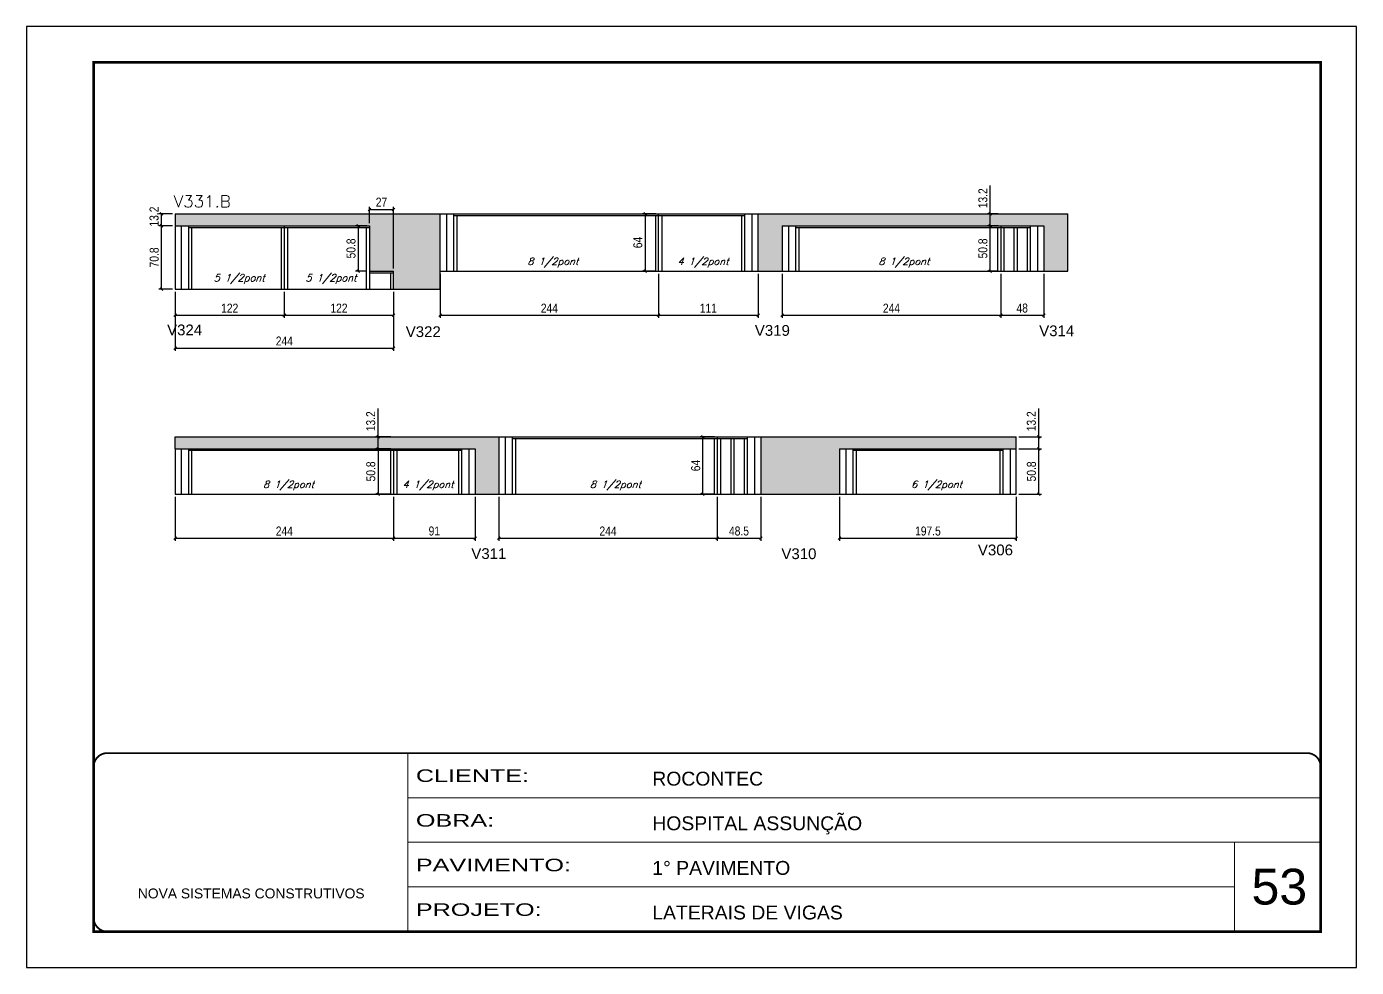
# Model space of a CAD drawing. Extents: x 137137 to 143418, y 10464 to 34486.
# Drawn here: x 137137 to 138622, y 18504 to 19554 of the extents above; entities that cross this region are included whole.
import ezdxf

# ---------------------------------------------------------------- set-up
doc = ezdxf.new("R2010")
doc.units = 0
doc.linetypes.add('CONTINUO', pattern=[0])
doc.linetypes.add('DASHED', pattern=[0.75, 0.5, -0.25])
for name, color, linetype in [('5', 5, 'Continuous'), ('COTA', 241, 'Continuous'), ('Painéis', 200, 'Continuous'), ('SARR_2.2x7', 40, 'Continuous'), ('SARR_3.5x7', 81, 'Continuous'), ('texto', 7, 'Continuous')]:
    doc.layers.add(name, color=color, linetype=linetype)
for name, color, linetype, lineweight in [('CARIMBO', 255, 'Continuous', 9), ('Folhas', 255, 'Continuous', 9), ('SARRAFO DE PRESSAO', 251, 'DASHED', 9), ('Texto Seção', 7, 'Continuous', 15)]:
    doc.layers.add(name, color=color, linetype=linetype, lineweight=lineweight)
doc.layers.add('Laje_Perimetro', color=7, linetype='Continuous', plot=False)
doc.styles.add('ARIAL', font='arial.ttf')
doc.styles.add('COTA TECNICA', font='techl___.ttf', dxfattribs={"height": 10})
doc.styles.add('REGUA-120', font='ROMANS.shx', dxfattribs={"height": 15})
doc.styles.add('Romans', font='romans.shx')
doc.styles.get("Standard").update_dxf_attribs({"font": 'arial.ttf'})
doc.styles.add('Tecnologia', font='')
doc.styles.get('Tecnologia').set_extended_font_data('Forgotten Futurist')
doc.dimstyles.new('PAINEL', dxfattribs={"dimtxt": 10, "dimasz": 3, "dimexe": 3, "dimexo": 3, "dimgap": 3, "dimtad": 1, "dimdec": 1, "dimzin": 12, "dimdsep": 46, "dimtxsty": 'COTA TECNICA', "dimblk1": 'OBLIQUE', "dimblk2": 'OBLIQUE', "dimsah": 1, "dimcen": 0.9, "dimclrd": 4, "dimclre": 4, "dimclrt": 240, "dimadec": 1, "dimazin": 3, "dimtfac": 1, "dimtdec": 1, "dimtmove": 0, "dimatfit": 3, "dimfxl": 1, "dimtolj": 1, "dimtzin": 12, "dimarcsym": 0})

# ---------------------------------------------------------------- blocks, each defined once
blk = doc.blocks.new('9999999999')
at = {"color": 30, "linetype": 'CONTINUO'}
for p, q in [((98564.6, 34230.2), (98564.6, 34429.4)), ((98564.6, 34379.6), (99584, 34379.6)), ((98564.6, 34329.8), (99488, 34329.8)), ((99584, 34329.8), (99488, 34329.8)), ((99488, 34329.8), (99488, 34230.2)), ((98564.6, 34280), (99488, 34280))]:
    blk.add_line(p, q, dxfattribs=at)
at = {"color": 30, "linetype": 'CONTINUO', "const_width": 2}
blk.add_lwpolyline([(99584, 34230.2), (99584, 34414.4, 0.414214), (99569, 34429.4), (98229, 34429.4, 0.414214), (98214, 34414.4), (98214, 34245.2, 0.414214), (98229, 34230.2), (99584, 34230.2)], format="xyb", dxfattribs=at)
at = {"layer": 'Folhas'}
blk.add_lwpolyline([(98139, 34190.2), (99624, 34190.2), (99624, 35240.2), (98139, 35240.2)], close=True, dxfattribs=at)
at = {"layer": 'Folhas', "color": 30, "const_width": 3}
blk.add_lwpolyline([(98214, 34230.2), (99584, 34230.2), (99584, 35200.2), (98214, 35200.2)], close=True, dxfattribs=at)
at = {"color": 7, "linetype": 'Continuous', "ltscale": 5, "style": 'ARIAL'}
for s, height, p in [('ROCONTEC', 15.48, (98837.7, 34393.1)), ('HOSPITAL ASSUNÇÃO', 15.483, (98837.7, 34343.3)), ('1° PAVIMENTO', 15.483, (98837.7, 34293.5)), ('NOVA SISTEMAS CONSTRUTIVOS', 11.059, (98263.2, 34267.2)), ('LATERAIS DE VIGAS', 15.483, (98837.7, 34243.7))]:
    blk.add_text(s, height=height, dxfattribs=at).set_placement(p)
at = {"layer": 'Folhas', "color": 7, "style": 'Tecnologia', "width": 1.5}
for s, p in [('CLIENTE:', (98573.7, 34397.2)), ('OBRA:', (98573.7, 34347.3)), ('PAVIMENTO:', (98573.7, 34297.5)), ('PROJETO:', (98573.7, 34247.7))]:
    blk.add_text(s, height=14, dxfattribs=at).set_placement(p)
blk = doc.blocks.new('_Oblique')
at = {"color": 0, "linetype": 'ByBlock', "lineweight": -2}
blk.add_line((-0.5, -0.5), (0.5, 0.5), dxfattribs=at)
blk = doc.blocks.new('*D2063')
at = {"layer": 'COTA', "color": 4, "lineweight": -2, "ltscale": 25, "transparency": 16777216}
for p, q in [((137300.1, 19332.1), (137284.9, 19332.1)), ((137287.9, 19261.3), (137287.9, 19332.1)), ((137300.1, 19261.3), (137284.9, 19261.3))]:
    blk.add_line(p, q, dxfattribs=at)
at = {"layer": 'Defpoints', "color": 0, "ltscale": 25, "transparency": 16777216}
for p in [(137287.9, 19332.1), (137303.1, 19332.1), (137303.1, 19261.3)]:
    blk.add_point(p, dxfattribs=at)
at = {"layer": 'COTA', "color": 4, "lineweight": -2, "ltscale": 25, "transparency": 16777216, "xscale": 3, "yscale": 3, "zscale": 3}
for p, rotation in [((137287.9, 19332.1), 90), ((137287.9, 19261.3), 270)]:
    blk.add_blockref('_Oblique', p, dxfattribs=dict(at, rotation=rotation))
at = {"layer": 'COTA', "color": 240, "ltscale": 25, "transparency": 16777216, "insert": (137279.8, 19296.7), "char_height": 10, "attachment_point": 5, "rotation": 90, "style": 'COTA TECNICA'}
blk.add_mtext('\\A1;70.8', dxfattribs=at)
blk = doc.blocks.new('*D2064')
at = {"layer": 'COTA', "color": 4, "lineweight": -2, "ltscale": 25, "transparency": 16777216}
for p, q in [((137300.1, 19345.3), (137284.9, 19345.3)), ((137287.9, 19332.1), (137287.9, 19345.3)), ((137300.1, 19332.1), (137284.9, 19332.1))]:
    blk.add_line(p, q, dxfattribs=at)
at = {"layer": 'Defpoints', "color": 0, "ltscale": 25, "transparency": 16777216}
for p in [(137287.9, 19345.3), (137303.1, 19345.3), (137303.1, 19332.1)]:
    blk.add_point(p, dxfattribs=at)
at = {"layer": 'COTA', "color": 4, "lineweight": -2, "ltscale": 25, "transparency": 16777216, "xscale": 3, "yscale": 3, "zscale": 3}
for p, rotation in [((137287.9, 19345.3), 90), ((137287.9, 19332.1), 270)]:
    blk.add_blockref('_Oblique', p, dxfattribs=dict(at, rotation=rotation))
at = {"layer": 'COTA', "color": 240, "ltscale": 25, "transparency": 16777216, "insert": (137279.7, 19342.3), "char_height": 10, "attachment_point": 5, "rotation": 90, "style": 'COTA TECNICA'}
blk.add_mtext('\\A1;13.2', dxfattribs=at)
blk = doc.blocks.new('*D2065')
at = {"layer": 'COTA', "color": 4, "lineweight": -2, "ltscale": 25, "transparency": 16777216}
for p, q in [((137840.1, 19345.3), (137825, 19345.3)), ((137828, 19345.3), (137828, 19281.3)), ((137840.1, 19281.3), (137825, 19281.3))]:
    blk.add_line(p, q, dxfattribs=at)
at = {"layer": 'Defpoints', "color": 0, "ltscale": 25, "transparency": 16777216}
for p in [(137843.1, 19345.3), (137828, 19281.3), (137843.1, 19281.3)]:
    blk.add_point(p, dxfattribs=at)
at = {"layer": 'COTA', "color": 4, "lineweight": -2, "ltscale": 25, "transparency": 16777216, "xscale": 3, "yscale": 3, "zscale": 3}
for p, rotation in [((137828, 19345.3), 90), ((137828, 19281.3), 270)]:
    blk.add_blockref('_Oblique', p, dxfattribs=dict(at, rotation=rotation))
at = {"layer": 'COTA', "color": 240, "ltscale": 25, "transparency": 16777216, "insert": (137819.9, 19313.3), "char_height": 10, "attachment_point": 5, "rotation": 90, "style": 'COTA TECNICA'}
blk.add_mtext('\\A1;64', dxfattribs=at)
blk = doc.blocks.new('*D2066')
at = {"layer": 'COTA', "color": 4, "lineweight": -2, "ltscale": 25, "transparency": 16777216}
for p, q in [((138222.1, 19332.1), (138210.4, 19332.1)), ((138213.4, 19281.3), (138213.4, 19332.1)), ((138222.1, 19281.3), (138210.4, 19281.3))]:
    blk.add_line(p, q, dxfattribs=at)
at = {"layer": 'Defpoints', "color": 0, "ltscale": 25, "transparency": 16777216}
for p in [(138213.4, 19332.1), (138225.1, 19332.1), (138225.1, 19281.3)]:
    blk.add_point(p, dxfattribs=at)
at = {"layer": 'COTA', "color": 4, "lineweight": -2, "ltscale": 25, "transparency": 16777216, "xscale": 3, "yscale": 3, "zscale": 3}
for p, rotation in [((138213.4, 19332.1), 90), ((138213.4, 19281.3), 270)]:
    blk.add_blockref('_Oblique', p, dxfattribs=dict(at, rotation=rotation))
at = {"layer": 'COTA', "color": 240, "ltscale": 25, "transparency": 16777216, "insert": (138205.2, 19306.7), "char_height": 10, "attachment_point": 5, "rotation": 90, "style": 'COTA TECNICA'}
blk.add_mtext('\\A1;50.8', dxfattribs=at)
blk = doc.blocks.new('*D2067')
at = {"layer": 'COTA', "color": 4, "lineweight": -2, "ltscale": 25, "transparency": 16777216}
for p, q in [((137544.1, 19083.2), (137526.8, 19083.2)), ((137529.8, 19083.2), (137529.8, 19032.4)), ((137544.1, 19032.4), (137526.8, 19032.4))]:
    blk.add_line(p, q, dxfattribs=at)
at = {"layer": 'Defpoints', "color": 0, "ltscale": 25, "transparency": 16777216}
for p in [(137547.1, 19083.2), (137529.8, 19032.4), (137547.1, 19032.4)]:
    blk.add_point(p, dxfattribs=at)
at = {"layer": 'COTA', "color": 4, "lineweight": -2, "ltscale": 25, "transparency": 16777216, "xscale": 3, "yscale": 3, "zscale": 3}
for p, rotation in [((137529.8, 19083.2), 90), ((137529.8, 19032.4), 270)]:
    blk.add_blockref('_Oblique', p, dxfattribs=dict(at, rotation=rotation))
at = {"layer": 'COTA', "color": 240, "ltscale": 25, "transparency": 16777216, "insert": (137521.7, 19057.8), "char_height": 10, "attachment_point": 5, "rotation": 90, "style": 'COTA TECNICA'}
blk.add_mtext('\\A1;50.8', dxfattribs=at)
blk = doc.blocks.new('*D2068')
at = {"layer": 'COTA', "color": 4, "lineweight": -2, "ltscale": 25, "transparency": 16777216}
for p, q in [((137905.6, 19096.4), (137889.6, 19096.4)), ((137892.6, 19032.4), (137892.6, 19096.4)), ((137905.6, 19032.4), (137889.6, 19032.4))]:
    blk.add_line(p, q, dxfattribs=at)
at = {"layer": 'Defpoints', "color": 0, "ltscale": 25, "transparency": 16777216}
for p in [(137892.6, 19096.4), (137908.6, 19096.4), (137908.6, 19032.4)]:
    blk.add_point(p, dxfattribs=at)
at = {"layer": 'COTA', "color": 4, "lineweight": -2, "ltscale": 25, "transparency": 16777216, "xscale": 3, "yscale": 3, "zscale": 3}
for p, rotation in [((137892.6, 19096.4), 90), ((137892.6, 19032.4), 270)]:
    blk.add_blockref('_Oblique', p, dxfattribs=dict(at, rotation=rotation))
at = {"layer": 'COTA', "color": 240, "ltscale": 25, "transparency": 16777216, "insert": (137884.5, 19064.4), "char_height": 10, "attachment_point": 5, "rotation": 90, "style": 'COTA TECNICA'}
blk.add_mtext('\\A1;64', dxfattribs=at)
blk = doc.blocks.new('*D2069')
at = {"layer": 'COTA', "color": 4, "lineweight": -2, "ltscale": 25, "transparency": 16777216}
for p, q in [((137303.1, 19258.3), (137303.1, 19229.1)), ((137425.1, 19258.3), (137425.1, 19229.1)), ((137303.1, 19232.1), (137425.1, 19232.1))]:
    blk.add_line(p, q, dxfattribs=at)
at = {"layer": 'Defpoints', "color": 0, "ltscale": 25, "transparency": 16777216}
for p in [(137303.1, 19261.3), (137425.1, 19261.3), (137425.1, 19232.1)]:
    blk.add_point(p, dxfattribs=at)
at = {"layer": 'COTA', "color": 4, "lineweight": -2, "ltscale": 25, "transparency": 16777216, "xscale": 3, "yscale": 3, "zscale": 3, "rotation": 180}
blk.add_blockref('_Oblique', (137303.1, 19232.1), dxfattribs=at)
at = {"layer": 'COTA', "color": 4, "lineweight": -2, "ltscale": 25, "transparency": 16777216, "xscale": 3, "yscale": 3, "zscale": 3}
blk.add_blockref('_Oblique', (137425.1, 19232.1), dxfattribs=at)
at = {"layer": 'COTA', "color": 240, "ltscale": 25, "transparency": 16777216, "insert": (137364.1, 19240.1), "char_height": 10, "attachment_point": 5, "style": 'COTA TECNICA'}
blk.add_mtext('\\A1;122', dxfattribs=at)
blk = doc.blocks.new('*D2070')
at = {"layer": 'COTA', "color": 4, "lineweight": -2, "ltscale": 25, "transparency": 16777216}
for p, q in [((137425.1, 19258.3), (137425.1, 19229.1)), ((137547.1, 19258.3), (137547.1, 19229.1)), ((137425.1, 19232.1), (137547.1, 19232.1))]:
    blk.add_line(p, q, dxfattribs=at)
at = {"layer": 'Defpoints', "color": 0, "ltscale": 25, "transparency": 16777216}
for p in [(137425.1, 19261.3), (137547.1, 19261.3), (137547.1, 19232.1)]:
    blk.add_point(p, dxfattribs=at)
at = {"layer": 'COTA', "color": 4, "lineweight": -2, "ltscale": 25, "transparency": 16777216, "xscale": 3, "yscale": 3, "zscale": 3, "rotation": 180}
blk.add_blockref('_Oblique', (137425.1, 19232.1), dxfattribs=at)
at = {"layer": 'COTA', "color": 4, "lineweight": -2, "ltscale": 25, "transparency": 16777216, "xscale": 3, "yscale": 3, "zscale": 3}
blk.add_blockref('_Oblique', (137547.1, 19232.1), dxfattribs=at)
at = {"layer": 'COTA', "color": 240, "ltscale": 25, "transparency": 16777216, "insert": (137486.1, 19240.1), "char_height": 10, "attachment_point": 5, "style": 'COTA TECNICA'}
blk.add_mtext('\\A1;122', dxfattribs=at)
blk = doc.blocks.new('*D2071')
at = {"layer": 'COTA', "color": 4, "lineweight": -2, "ltscale": 25, "transparency": 16777216}
for p, q in [((137599.1, 19278.3), (137599.1, 19229.1)), ((137843.1, 19278.3), (137843.1, 19229.1)), ((137599.1, 19232.1), (137843.1, 19232.1))]:
    blk.add_line(p, q, dxfattribs=at)
at = {"layer": 'Defpoints', "color": 0, "ltscale": 25, "transparency": 16777216}
for p in [(137599.1, 19281.3), (137843.1, 19281.3), (137843.1, 19232.1)]:
    blk.add_point(p, dxfattribs=at)
at = {"layer": 'COTA', "color": 4, "lineweight": -2, "ltscale": 25, "transparency": 16777216, "xscale": 3, "yscale": 3, "zscale": 3, "rotation": 180}
blk.add_blockref('_Oblique', (137599.1, 19232.1), dxfattribs=at)
at = {"layer": 'COTA', "color": 4, "lineweight": -2, "ltscale": 25, "transparency": 16777216, "xscale": 3, "yscale": 3, "zscale": 3}
blk.add_blockref('_Oblique', (137843.1, 19232.1), dxfattribs=at)
at = {"layer": 'COTA', "color": 240, "ltscale": 25, "transparency": 16777216, "insert": (137721.1, 19240.1), "char_height": 10, "attachment_point": 5, "style": 'COTA TECNICA'}
blk.add_mtext('\\A1;244', dxfattribs=at)
blk = doc.blocks.new('*D2072')
at = {"layer": 'COTA', "color": 4, "lineweight": -2, "ltscale": 25, "transparency": 16777216}
for p, q in [((137843.1, 19278.3), (137843.1, 19229.1)), ((137954.1, 19278.3), (137954.1, 19229.1)), ((137843.1, 19232.1), (137954.1, 19232.1))]:
    blk.add_line(p, q, dxfattribs=at)
at = {"layer": 'Defpoints', "color": 0, "ltscale": 25, "transparency": 16777216}
for p in [(137843.1, 19281.3), (137954.1, 19281.3), (137954.1, 19232.1)]:
    blk.add_point(p, dxfattribs=at)
at = {"layer": 'COTA', "color": 4, "lineweight": -2, "ltscale": 25, "transparency": 16777216, "xscale": 3, "yscale": 3, "zscale": 3, "rotation": 180}
blk.add_blockref('_Oblique', (137843.1, 19232.1), dxfattribs=at)
at = {"layer": 'COTA', "color": 4, "lineweight": -2, "ltscale": 25, "transparency": 16777216, "xscale": 3, "yscale": 3, "zscale": 3}
blk.add_blockref('_Oblique', (137954.1, 19232.1), dxfattribs=at)
at = {"layer": 'COTA', "color": 240, "ltscale": 25, "transparency": 16777216, "insert": (137898.6, 19240.1), "char_height": 10, "attachment_point": 5, "style": 'COTA TECNICA'}
blk.add_mtext('\\A1;111', dxfattribs=at)
blk = doc.blocks.new('*D2073')
at = {"layer": 'COTA', "color": 4, "lineweight": -2, "ltscale": 25, "transparency": 16777216}
for p, q in [((137981.1, 19278.3), (137981.1, 19229.1)), ((138225.1, 19278.3), (138225.1, 19229.1)), ((137981.1, 19232.1), (138225.1, 19232.1))]:
    blk.add_line(p, q, dxfattribs=at)
at = {"layer": 'Defpoints', "color": 0, "ltscale": 25, "transparency": 16777216}
for p in [(137981.1, 19281.3), (138225.1, 19281.3), (138225.1, 19232.1)]:
    blk.add_point(p, dxfattribs=at)
at = {"layer": 'COTA', "color": 4, "lineweight": -2, "ltscale": 25, "transparency": 16777216, "xscale": 3, "yscale": 3, "zscale": 3, "rotation": 180}
blk.add_blockref('_Oblique', (137981.1, 19232.1), dxfattribs=at)
at = {"layer": 'COTA', "color": 4, "lineweight": -2, "ltscale": 25, "transparency": 16777216, "xscale": 3, "yscale": 3, "zscale": 3}
blk.add_blockref('_Oblique', (138225.1, 19232.1), dxfattribs=at)
at = {"layer": 'COTA', "color": 240, "ltscale": 25, "transparency": 16777216, "insert": (138103.1, 19240.1), "char_height": 10, "attachment_point": 5, "style": 'COTA TECNICA'}
blk.add_mtext('\\A1;244', dxfattribs=at)
blk = doc.blocks.new('*D2074')
at = {"layer": 'COTA', "color": 4, "lineweight": -2, "ltscale": 25, "transparency": 16777216}
for p, q in [((138225.1, 19278.3), (138225.1, 19229.1)), ((138273.1, 19278.3), (138273.1, 19229.1)), ((138225.1, 19232.1), (138273.1, 19232.1))]:
    blk.add_line(p, q, dxfattribs=at)
at = {"layer": 'Defpoints', "color": 0, "ltscale": 25, "transparency": 16777216}
for p in [(138225.1, 19281.3), (138273.1, 19281.3), (138273.1, 19232.1)]:
    blk.add_point(p, dxfattribs=at)
at = {"layer": 'COTA', "color": 4, "lineweight": -2, "ltscale": 25, "transparency": 16777216, "xscale": 3, "yscale": 3, "zscale": 3, "rotation": 180}
blk.add_blockref('_Oblique', (138225.1, 19232.1), dxfattribs=at)
at = {"layer": 'COTA', "color": 4, "lineweight": -2, "ltscale": 25, "transparency": 16777216, "xscale": 3, "yscale": 3, "zscale": 3}
blk.add_blockref('_Oblique', (138273.1, 19232.1), dxfattribs=at)
at = {"layer": 'COTA', "color": 240, "ltscale": 25, "transparency": 16777216, "insert": (138249.1, 19240.1), "char_height": 10, "attachment_point": 5, "style": 'COTA TECNICA'}
blk.add_mtext('\\A1;48', dxfattribs=at)
blk = doc.blocks.new('*D2075')
at = {"layer": 'COTA', "color": 4, "lineweight": -2, "ltscale": 25, "transparency": 16777216}
for p, q in [((137303.1, 19029.4), (137303.1, 18980.2)), ((137547.1, 19029.4), (137547.1, 18980.2)), ((137303.1, 18983.2), (137547.1, 18983.2))]:
    blk.add_line(p, q, dxfattribs=at)
at = {"layer": 'Defpoints', "color": 0, "ltscale": 25, "transparency": 16777216}
for p in [(137303.1, 19032.4), (137547.1, 19032.4), (137547.1, 18983.2)]:
    blk.add_point(p, dxfattribs=at)
at = {"layer": 'COTA', "color": 4, "lineweight": -2, "ltscale": 25, "transparency": 16777216, "xscale": 3, "yscale": 3, "zscale": 3, "rotation": 180}
blk.add_blockref('_Oblique', (137303.1, 18983.2), dxfattribs=at)
at = {"layer": 'COTA', "color": 4, "lineweight": -2, "ltscale": 25, "transparency": 16777216, "xscale": 3, "yscale": 3, "zscale": 3}
blk.add_blockref('_Oblique', (137547.1, 18983.2), dxfattribs=at)
at = {"layer": 'COTA', "color": 240, "ltscale": 25, "transparency": 16777216, "insert": (137425.1, 18991.3), "char_height": 10, "attachment_point": 5, "style": 'COTA TECNICA'}
blk.add_mtext('\\A1;244', dxfattribs=at)
blk = doc.blocks.new('*D2076')
at = {"layer": 'COTA', "color": 4, "lineweight": -2, "ltscale": 25, "transparency": 16777216}
for p, q in [((137547.1, 19029.4), (137547.1, 18980.2)), ((137638.1, 19029.4), (137638.1, 18980.2)), ((137547.1, 18983.2), (137638.1, 18983.2))]:
    blk.add_line(p, q, dxfattribs=at)
at = {"layer": 'Defpoints', "color": 0, "ltscale": 25, "transparency": 16777216}
for p in [(137547.1, 19032.4), (137638.1, 19032.4), (137638.1, 18983.2)]:
    blk.add_point(p, dxfattribs=at)
at = {"layer": 'COTA', "color": 4, "lineweight": -2, "ltscale": 25, "transparency": 16777216, "xscale": 3, "yscale": 3, "zscale": 3, "rotation": 180}
blk.add_blockref('_Oblique', (137547.1, 18983.2), dxfattribs=at)
at = {"layer": 'COTA', "color": 4, "lineweight": -2, "ltscale": 25, "transparency": 16777216, "xscale": 3, "yscale": 3, "zscale": 3}
blk.add_blockref('_Oblique', (137638.1, 18983.2), dxfattribs=at)
at = {"layer": 'COTA', "color": 240, "ltscale": 25, "transparency": 16777216, "insert": (137592.6, 18991.3), "char_height": 10, "attachment_point": 5, "style": 'COTA TECNICA'}
blk.add_mtext('\\A1;91', dxfattribs=at)
blk = doc.blocks.new('*D2077')
at = {"layer": 'COTA', "color": 4, "lineweight": -2, "ltscale": 25, "transparency": 16777216}
for p, q in [((137664.6, 19029.4), (137664.6, 18980.2)), ((137908.6, 19029.4), (137908.6, 18980.2)), ((137664.6, 18983.2), (137908.6, 18983.2))]:
    blk.add_line(p, q, dxfattribs=at)
at = {"layer": 'Defpoints', "color": 0, "ltscale": 25, "transparency": 16777216}
for p in [(137664.6, 19032.4), (137908.6, 19032.4), (137908.6, 18983.2)]:
    blk.add_point(p, dxfattribs=at)
at = {"layer": 'COTA', "color": 4, "lineweight": -2, "ltscale": 25, "transparency": 16777216, "xscale": 3, "yscale": 3, "zscale": 3, "rotation": 180}
blk.add_blockref('_Oblique', (137664.6, 18983.2), dxfattribs=at)
at = {"layer": 'COTA', "color": 4, "lineweight": -2, "ltscale": 25, "transparency": 16777216, "xscale": 3, "yscale": 3, "zscale": 3}
blk.add_blockref('_Oblique', (137908.6, 18983.2), dxfattribs=at)
at = {"layer": 'COTA', "color": 240, "ltscale": 25, "transparency": 16777216, "insert": (137786.6, 18991.3), "char_height": 10, "attachment_point": 5, "style": 'COTA TECNICA'}
blk.add_mtext('\\A1;244', dxfattribs=at)
blk = doc.blocks.new('*D2078')
at = {"layer": 'COTA', "color": 4, "lineweight": -2, "ltscale": 25, "transparency": 16777216}
for p, q in [((137908.6, 19029.4), (137908.6, 18980.2)), ((137957.1, 19029.4), (137957.1, 18980.2)), ((137908.6, 18983.2), (137957.1, 18983.2))]:
    blk.add_line(p, q, dxfattribs=at)
at = {"layer": 'Defpoints', "color": 0, "ltscale": 25, "transparency": 16777216}
for p in [(137908.6, 19032.4), (137957.1, 19032.4), (137957.1, 18983.2)]:
    blk.add_point(p, dxfattribs=at)
at = {"layer": 'COTA', "color": 4, "lineweight": -2, "ltscale": 25, "transparency": 16777216, "xscale": 3, "yscale": 3, "zscale": 3, "rotation": 180}
blk.add_blockref('_Oblique', (137908.6, 18983.2), dxfattribs=at)
at = {"layer": 'COTA', "color": 4, "lineweight": -2, "ltscale": 25, "transparency": 16777216, "xscale": 3, "yscale": 3, "zscale": 3}
blk.add_blockref('_Oblique', (137957.1, 18983.2), dxfattribs=at)
at = {"layer": 'COTA', "color": 240, "ltscale": 25, "transparency": 16777216, "insert": (137932.8, 18991.3), "char_height": 10, "attachment_point": 5, "style": 'COTA TECNICA'}
blk.add_mtext('\\A1;48.5', dxfattribs=at)
blk = doc.blocks.new('*D2079')
at = {"layer": 'COTA', "color": 4, "lineweight": -2, "ltscale": 25, "transparency": 16777216}
for p, q in [((138045, 19029.4), (138045, 18980.2)), ((138242.5, 19029.4), (138242.5, 18980.2)), ((138045, 18983.2), (138242.5, 18983.2))]:
    blk.add_line(p, q, dxfattribs=at)
at = {"layer": 'Defpoints', "color": 0, "ltscale": 25, "transparency": 16777216}
for p in [(138045, 19032.4), (138242.5, 19032.4), (138242.5, 18983.2)]:
    blk.add_point(p, dxfattribs=at)
at = {"layer": 'COTA', "color": 4, "lineweight": -2, "ltscale": 25, "transparency": 16777216, "xscale": 3, "yscale": 3, "zscale": 3, "rotation": 180}
blk.add_blockref('_Oblique', (138045, 18983.2), dxfattribs=at)
at = {"layer": 'COTA', "color": 4, "lineweight": -2, "ltscale": 25, "transparency": 16777216, "xscale": 3, "yscale": 3, "zscale": 3}
blk.add_blockref('_Oblique', (138242.5, 18983.2), dxfattribs=at)
at = {"layer": 'COTA', "color": 240, "ltscale": 25, "transparency": 16777216, "insert": (138143.8, 18991.3), "char_height": 10, "attachment_point": 5, "style": 'COTA TECNICA'}
blk.add_mtext('\\A1;197.5', dxfattribs=at)
blk = doc.blocks.new('*D2057')
at = {"layer": 'COTA', "color": 4, "lineweight": -2, "ltscale": 25, "transparency": 16777216}
for p, q in [((137517.1, 19332.1), (137504.7, 19332.1)), ((137507.7, 19332.1), (137507.7, 19281.3)), ((137517.1, 19281.3), (137504.7, 19281.3))]:
    blk.add_line(p, q, dxfattribs=at)
at = {"layer": 'Defpoints', "color": 0, "ltscale": 25, "transparency": 16777216}
for p in [(137520.1, 19332.1), (137507.7, 19281.3), (137520.1, 19281.3)]:
    blk.add_point(p, dxfattribs=at)
at = {"layer": 'COTA', "color": 4, "lineweight": -2, "ltscale": 25, "transparency": 16777216, "xscale": 3, "yscale": 3, "zscale": 3}
for p, rotation in [((137507.7, 19332.1), 90), ((137507.7, 19281.3), 270)]:
    blk.add_blockref('_Oblique', p, dxfattribs=dict(at, rotation=rotation))
at = {"layer": 'COTA', "color": 240, "ltscale": 25, "transparency": 16777216, "insert": (137499.6, 19306.7), "char_height": 10, "attachment_point": 5, "rotation": 90, "style": 'COTA TECNICA'}
blk.add_mtext('\\A1;50.8', dxfattribs=at)
blk = doc.blocks.new('*D2058')
at = {"layer": 'COTA', "color": 4, "lineweight": -2, "ltscale": 25, "transparency": 16777216}
for p, q in [((137520.1, 19335.1), (137520.1, 19353.3)), ((137520.1, 19350.3), (137547.1, 19350.3)), ((137547.1, 19284.3), (137547.1, 19353.3))]:
    blk.add_line(p, q, dxfattribs=at)
at = {"layer": 'Defpoints', "color": 0, "ltscale": 25, "transparency": 16777216}
for p in [(137547.1, 19350.3), (137520.1, 19332.1), (137547.1, 19281.3)]:
    blk.add_point(p, dxfattribs=at)
at = {"layer": 'COTA', "color": 4, "lineweight": -2, "ltscale": 25, "transparency": 16777216, "xscale": 3, "yscale": 3, "zscale": 3, "rotation": 180}
blk.add_blockref('_Oblique', (137520.1, 19350.3), dxfattribs=at)
at = {"layer": 'COTA', "color": 4, "lineweight": -2, "ltscale": 25, "transparency": 16777216, "xscale": 3, "yscale": 3, "zscale": 3}
blk.add_blockref('_Oblique', (137547.1, 19350.3), dxfattribs=at)
at = {"layer": 'COTA', "color": 240, "ltscale": 25, "transparency": 16777216, "insert": (137533.6, 19358.4), "char_height": 10, "attachment_point": 5, "style": 'COTA TECNICA'}
blk.add_mtext('\\A1;27', dxfattribs=at)
blk = doc.blocks.new('*D2059')
at = {"layer": 'COTA', "color": 4, "lineweight": -2, "ltscale": 25, "transparency": 16777216}
for p, q in [((138245.5, 19083.2), (138270.6, 19083.2)), ((138267.6, 19032.4), (138267.6, 19083.2)), ((138245.5, 19032.4), (138270.6, 19032.4))]:
    blk.add_line(p, q, dxfattribs=at)
at = {"layer": 'Defpoints', "color": 0, "ltscale": 25, "transparency": 16777216}
for p in [(138242.5, 19083.2), (138267.6, 19083.2), (138242.5, 19032.4)]:
    blk.add_point(p, dxfattribs=at)
at = {"layer": 'COTA', "color": 4, "lineweight": -2, "ltscale": 25, "transparency": 16777216, "xscale": 3, "yscale": 3, "zscale": 3}
for p, rotation in [((138267.6, 19083.2), 90), ((138267.6, 19032.4), 270)]:
    blk.add_blockref('_Oblique', p, dxfattribs=dict(at, rotation=rotation))
at = {"layer": 'COTA', "color": 240, "ltscale": 25, "transparency": 16777216, "insert": (138259.4, 19057.8), "char_height": 10, "attachment_point": 5, "rotation": 90, "style": 'COTA TECNICA'}
blk.add_mtext('\\A1;50.8', dxfattribs=at)
blk = doc.blocks.new('*D2060')
at = {"layer": 'COTA', "color": 4, "lineweight": -2, "ltscale": 25, "transparency": 16777216}
for p, q in [((138267.6, 19096.4), (138267.6, 19128.2)), ((138245.5, 19096.4), (138270.6, 19096.4)), ((138245.5, 19083.2), (138270.6, 19083.2)), ((138267.6, 19083.2), (138267.6, 19096.4))]:
    blk.add_line(p, q, dxfattribs=at)
at = {"layer": 'Defpoints', "color": 0, "ltscale": 25, "transparency": 16777216}
for p in [(138242.5, 19096.4), (138242.5, 19083.2), (138267.6, 19096.4)]:
    blk.add_point(p, dxfattribs=at)
at = {"layer": 'COTA', "color": 4, "lineweight": -2, "ltscale": 25, "transparency": 16777216, "xscale": 3, "yscale": 3, "zscale": 3}
for p, rotation in [((138267.6, 19096.4), 90), ((138267.6, 19083.2), 270)]:
    blk.add_blockref('_Oblique', p, dxfattribs=dict(at, rotation=rotation))
at = {"layer": 'COTA', "color": 240, "ltscale": 25, "transparency": 16777216, "insert": (138259.3, 19113.8), "char_height": 10, "attachment_point": 5, "rotation": 90, "style": 'COTA TECNICA'}
blk.add_mtext('\\A1;13.2', dxfattribs=at)
blk = doc.blocks.new('*D2061')
at = {"layer": 'COTA', "color": 4, "lineweight": -2, "ltscale": 25, "transparency": 16777216}
for p, q in [((138213.4, 19345.3), (138213.4, 19377)), ((138222.1, 19345.3), (138210.4, 19345.3)), ((138213.4, 19332.1), (138213.4, 19345.3)), ((138222.1, 19332.1), (138210.4, 19332.1))]:
    blk.add_line(p, q, dxfattribs=at)
at = {"layer": 'Defpoints', "color": 0, "ltscale": 25, "transparency": 16777216}
for p in [(138213.4, 19345.3), (138225.1, 19345.3), (138225.1, 19332.1)]:
    blk.add_point(p, dxfattribs=at)
at = {"layer": 'COTA', "color": 4, "lineweight": -2, "ltscale": 25, "transparency": 16777216, "xscale": 3, "yscale": 3, "zscale": 3}
for p, rotation in [((138213.4, 19345.3), 90), ((138213.4, 19332.1), 270)]:
    blk.add_blockref('_Oblique', p, dxfattribs=dict(at, rotation=rotation))
at = {"layer": 'COTA', "color": 240, "ltscale": 25, "transparency": 16777216, "insert": (138205.2, 19362.7), "char_height": 10, "attachment_point": 5, "rotation": 90, "style": 'COTA TECNICA'}
blk.add_mtext('\\A1;13.2', dxfattribs=at)
blk = doc.blocks.new('*D2062')
at = {"layer": 'COTA', "color": 4, "lineweight": -2, "ltscale": 25, "transparency": 16777216}
for p, q in [((137529.8, 19096.4), (137529.8, 19128.2)), ((137544.1, 19096.4), (137526.8, 19096.4)), ((137544.1, 19083.2), (137526.8, 19083.2)), ((137529.8, 19083.2), (137529.8, 19096.4))]:
    blk.add_line(p, q, dxfattribs=at)
at = {"layer": 'Defpoints', "color": 0, "ltscale": 25, "transparency": 16777216}
for p in [(137529.8, 19096.4), (137547.1, 19096.4), (137547.1, 19083.2)]:
    blk.add_point(p, dxfattribs=at)
at = {"layer": 'COTA', "color": 4, "lineweight": -2, "ltscale": 25, "transparency": 16777216, "xscale": 3, "yscale": 3, "zscale": 3}
for p, rotation in [((137529.8, 19096.4), 90), ((137529.8, 19083.2), 270)]:
    blk.add_blockref('_Oblique', p, dxfattribs=dict(at, rotation=rotation))
at = {"layer": 'COTA', "color": 240, "ltscale": 25, "transparency": 16777216, "insert": (137521.6, 19113.8), "char_height": 10, "attachment_point": 5, "rotation": 90, "style": 'COTA TECNICA'}
blk.add_mtext('\\A1;13.2', dxfattribs=at)
blk = doc.blocks.new('*D2376')
at = {"layer": 'COTA', "color": 4, "lineweight": -2, "ltscale": 25, "transparency": 16777216}
for p, q in [((137303.1, 19258.3), (137303.1, 19192.4)), ((137547.1, 19258.3), (137547.1, 19192.4)), ((137303.1, 19195.4), (137547.1, 19195.4))]:
    blk.add_line(p, q, dxfattribs=at)
at = {"layer": 'Defpoints', "color": 0, "ltscale": 25, "transparency": 16777216}
for p in [(137303.1, 19261.3), (137547.1, 19261.3), (137547.1, 19195.4)]:
    blk.add_point(p, dxfattribs=at)
at = {"layer": 'COTA', "color": 4, "lineweight": -2, "ltscale": 25, "transparency": 16777216, "xscale": 3, "yscale": 3, "zscale": 3, "rotation": 180}
blk.add_blockref('_Oblique', (137303.1, 19195.4), dxfattribs=at)
at = {"layer": 'COTA', "color": 4, "lineweight": -2, "ltscale": 25, "transparency": 16777216, "xscale": 3, "yscale": 3, "zscale": 3}
blk.add_blockref('_Oblique', (137547.1, 19195.4), dxfattribs=at)
at = {"layer": 'COTA', "color": 240, "ltscale": 25, "transparency": 16777216, "insert": (137425.1, 19203.4), "char_height": 10, "attachment_point": 5, "style": 'COTA TECNICA'}
blk.add_mtext('\\A1;244', dxfattribs=at)

msp = doc.modelspace()

# ---------------------------------------------------------------- hatches: boundary and pattern name
at = {"layer": 'COTA', "linetype": 'ByBlock'}
h = msp.add_hatch(dxfattribs=at)
h.set_pattern_fill('AR-CONC', color=256, scale=0.03)
h.set_pattern_definition([(50, (-6661.941, -12406.445), (5.46554007, -0.47817257), [0.5715, -6.2865]), (355, (-6661.941, -12406.445), (-1.05730264, 5.73170536), [0.4572, -5.02921753]), (100.4514447, (-6661.4857, -12406.485), (4.40823741, 5.25353256), [0.48570026, -5.34270734]), (46.1842, (-6661.941, -12404.921), (8.13237123, -1.26126984), [0.85725, -9.42975]), (96.6355576, (-6661.2635, -12405.026), (7.12212402, 7.42278374), [0.7285507, -8.01406824]), (351.184151, (-6661.941, -12404.921), (7.122124, 7.42278374), [0.685799, -7.54379196]), (21, (-6661.179, -12405.302), (4.54843174, -3.06795595), [0.5715, -6.2865]), (326, (-6661.179, -12405.302), (1.85406085, 5.52563898), [0.4572, -5.0292]), (71.451445, (-6660.8, -12405.5576), (6.40249258, 2.45768307), [0.48570026, -5.34269813]), (37.5, (-6661.9412, -12406.445), (0.092658098, 2.536651166), [0, -4.96824, 0, -5.1054, 0, -5.04825]), (7.5, (-6661.9412, -12406.445), (2.004589875, 3.005417245), [0, -2.91084, 0, -4.85394, 0, -1.92405]), (327.5, (-6663.6404, -12406.445), (4.067717855, -0.17186232), [0, -1.905, 0, -5.9436, 0, -7.8867]), (317.5, (-6664.4024, -12406.445), (4.44387544, 0.76279473), [0, -2.4765, 0, -3.94716, 0, -5.6007])])
h.paths.add_polyline_path([(137599.07, 19345.28), (137303.07, 19345.28), (137303.07, 19332.08), (137520.07, 19332.08), (137520.07, 19281.28), (137547.07, 19281.28), (137547.07, 19261.28), (137599.07, 19261.28), (137599.07, 19281.28)])
h = msp.add_hatch(dxfattribs=at)
h.set_pattern_fill('AR-CONC', color=256, scale=0.03)
h.set_pattern_definition([(50, (-1602.5, -11413.414), (5.46554007, -0.47817257), [0.5715, -6.2865]), (355, (-1602.5, -11413.414), (-1.05730264, 5.73170536), [0.4572, -5.02921753]), (100.4514447, (-1602.0445, -11413.454), (4.40823741, 5.25353256), [0.48570026, -5.34270734]), (46.1842, (-1602.5, -11411.89), (8.13237123, -1.26126984), [0.85725, -9.42975]), (96.6355576, (-1601.822, -11411.995), (7.122124, 7.42278374), [0.7285507, -8.01406824]), (351.184151, (-1602.5, -11411.89), (7.122124, 7.42278374), [0.685799, -7.54379196]), (21, (-1601.738, -11412.271), (4.54843174, -3.06795595), [0.5715, -6.2865]), (326, (-1601.738, -11412.271), (1.85406085, 5.52563898), [0.4572, -5.0292]), (71.451445, (-1601.359, -11412.527), (6.40249258, 2.45768307), [0.48570026, -5.34269813]), (37.5, (-1602.5, -11413.4142), (0.092658098, 2.536651166), [0, -4.96824, 0, -5.1054, 0, -5.04825]), (7.5, (-1602.5, -11413.4142), (2.004589875, 3.005417245), [0, -2.91084, 0, -4.85394, 0, -1.92405]), (327.5, (-1604.1993, -11413.4142), (4.067717855, -0.17186232), [0, -1.905, 0, -5.9436, 0, -7.8867]), (317.5, (-1604.9613, -11413.4142), (4.44387544, 0.76279473), [0, -2.4765, 0, -3.94716, 0, -5.6007])])
h.paths.add_polyline_path([(137954.07, 19281.28), (137981.07, 19281.28), (137981.07, 19332.08), (138273.07, 19332.08), (138273.07, 19281.28), (138300.07, 19281.28), (138300.07, 19345.28), (137954.07, 19345.28)])
h = msp.add_hatch(dxfattribs=at)
h.set_pattern_fill('AR-CONC', color=256, scale=0.03)
h.set_pattern_definition([(50, (-1612.979, -11413.414), (5.46554007, -0.47817257), [0.5715, -6.2865]), (355, (-1612.979, -11413.414), (-1.05730264, 5.73170536), [0.4572, -5.02921753]), (100.4514447, (-1612.5235, -11413.454), (4.40823741, 5.25353256), [0.48570026, -5.34270734]), (46.1842, (-1612.979, -11411.89), (8.13237123, -1.26126984), [0.85725, -9.42975]), (96.6355576, (-1612.301, -11411.995), (7.122124, 7.42278374), [0.7285507, -8.01406824]), (351.184151, (-1612.979, -11411.89), (7.122124, 7.42278374), [0.685799, -7.54379196]), (21, (-1612.217, -11412.271), (4.54843174, -3.06795595), [0.5715, -6.2865]), (326, (-1612.217, -11412.271), (1.85406085, 5.52563898), [0.4572, -5.0292]), (71.451445, (-1611.838, -11412.527), (6.40249258, 2.45768307), [0.48570026, -5.34269813]), (37.5, (-1612.979, -11413.4142), (0.092658098, 2.536651166), [0, -4.96824, 0, -5.1054, 0, -5.04825]), (7.5, (-1612.979, -11413.4142), (2.004589875, 3.005417245), [0, -2.91084, 0, -4.85394, 0, -1.92405]), (327.5, (-1614.6782, -11413.4142), (4.067717855, -0.17186232), [0, -1.905, 0, -5.9436, 0, -7.8867]), (317.5, (-1615.4402, -11413.4142), (4.44387544, 0.76279473), [0, -2.4765, 0, -3.94716, 0, -5.6007])])
h.paths.add_polyline_path([(137638.07, 19032.44), (137664.58, 19032.44), (137664.58, 19096.44), (137303.07, 19096.44), (137303.07, 19083.24), (137638.07, 19083.24)])
h = msp.add_hatch(dxfattribs=at)
h.set_pattern_fill('AR-CONC', color=256, scale=0.03)
h.set_pattern_definition([(50, (-7662.941, -12655.289), (5.46554007, -0.47817257), [0.5715, -6.2865]), (355, (-7662.941, -12655.289), (-1.05730264, 5.73170536), [0.4572, -5.02921753]), (100.4514447, (-7662.4857, -12655.329), (4.40823741, 5.25353256), [0.48570026, -5.34270734]), (46.1842, (-7662.941, -12653.765), (8.13237123, -1.26126984), [0.85725, -9.42975]), (96.6355576, (-7662.2635, -12653.87), (7.12212402, 7.42278374), [0.7285507, -8.01406824]), (351.184151, (-7662.941, -12653.765), (7.122124, 7.42278374), [0.685799, -7.54379196]), (21, (-7662.179, -12654.146), (4.54843174, -3.06795595), [0.5715, -6.2865]), (326, (-7662.179, -12654.146), (1.85406085, 5.52563898), [0.4572, -5.0292]), (71.451445, (-7661.8, -12654.402), (6.40249258, 2.45768307), [0.48570026, -5.34269813]), (37.5, (-7662.9412, -12655.2892), (0.092658098, 2.536651166), [0, -4.96824, 0, -5.1054, 0, -5.04825]), (7.5, (-7662.9412, -12655.2892), (2.004589875, 3.005417245), [0, -2.91084, 0, -4.85394, 0, -1.92405]), (327.5, (-7664.6404, -12655.2892), (4.067717855, -0.17186232), [0, -1.905, 0, -5.9436, 0, -7.8867]), (317.5, (-7665.4024, -12655.2892), (4.44387544, 0.76279473), [0, -2.4765, 0, -3.94716, 0, -5.6007])])
h.paths.add_polyline_path([(137957.07, 19032.44), (138045.05, 19032.44), (138045.05, 19083.24), (138242.52, 19083.24), (138242.52, 19096.44), (137957.07, 19096.44)])

# ---------------------------------------------------------------- linework, layer by layer
for p, q in [((137303.07, 19345.28), (137599.07, 19345.28)), ((137303.07, 19345.28), (137303.07, 19332.08)), ((137954.07, 19345.28), (138300.07, 19345.28)), ((138300.07, 19281.28), (138300.07, 19345.28)), ((137599.07, 19261.28), (137599.07, 19281.28)), ((137954.07, 19281.28), (137981.07, 19281.28)), ((138273.07, 19281.28), (138300.07, 19281.28)), ((137547.07, 19261.28), (137599.07, 19261.28)), ((137303.07, 19096.44), (137664.58, 19096.44)), ((137303.07, 19083.24), (137303.07, 19096.44)), ((137957.07, 19096.44), (138242.52, 19096.44)), ((138242.52, 19083.24), (138242.52, 19096.44)), ((137638.07, 19032.44), (137664.58, 19032.44)), ((137957.07, 19032.44), (138045.05, 19032.44))]:
    msp.add_line(p, q, dxfattribs=at)
at = {"layer": 'Laje_Perimetro'}
msp.add_lwpolyline([(138622.29, 19554.3), (137137.29, 19554.3), (137137.29, 18504.3), (138622.29, 18504.3)], close=True, dxfattribs=at)
at = {"layer": 'Painéis', "linetype": 'ByBlock'}
for p, q in [((137599.07, 19345.28), (137954.07, 19345.28)), ((137599.07, 19281.28), (137599.07, 19345.28)), ((137843.07, 19281.28), (137843.07, 19345.28)), ((137954.07, 19281.28), (137954.07, 19345.28)), ((137303.07, 19332.08), (137520.07, 19332.08)), ((137303.07, 19332.08), (137303.07, 19261.28)), ((137425.07, 19332.08), (137425.07, 19261.28)), ((137520.07, 19332.08), (137520.07, 19281.28)), ((137981.07, 19332.08), (138273.07, 19332.08)), ((137981.07, 19332.08), (137981.07, 19281.28)), ((138225.07, 19332.08), (138225.07, 19281.28)), ((138273.07, 19332.08), (138273.07, 19281.28)), ((137520.07, 19281.28), (137547.07, 19281.28)), ((137547.07, 19261.28), (137547.07, 19281.28)), ((137599.07, 19281.28), (137954.07, 19281.28)), ((137981.07, 19281.28), (138273.07, 19281.28)), ((137303.07, 19261.28), (137520.07, 19261.28)), ((137520.07, 19261.28), (137547.07, 19261.28)), ((137303.07, 19083.24), (137638.07, 19083.24)), ((137303.07, 19083.24), (137303.07, 19032.44)), ((137547.07, 19083.24), (137547.07, 19032.44)), ((137638.07, 19083.24), (137638.07, 19032.44)), ((137664.58, 19096.44), (137957.07, 19096.44)), ((137664.58, 19096.44), (137664.58, 19032.44)), ((137908.58, 19096.44), (137908.58, 19032.44)), ((137957.07, 19096.44), (137957.07, 19032.44)), ((138045.05, 19083.24), (138242.52, 19083.24)), ((138045.05, 19083.24), (138045.05, 19032.44)), ((138242.52, 19032.44), (138242.52, 19083.24)), ((137303.07, 19032.44), (137638.07, 19032.44)), ((137664.58, 19032.44), (137957.07, 19032.44)), ((138045.05, 19032.44), (138242.52, 19032.44))]:
    msp.add_line(p, q, dxfattribs=at)
at = {"layer": 'SARR_2.2x7', "linetype": 'Continuous'}
for p, q in [((137606.07, 19345.28), (137606.07, 19281.28)), ((137843.07, 19343.08), (137614.07, 19343.08)), ((137939.07, 19343.08), (137843.07, 19343.08)), ((137947.07, 19345.28), (137947.07, 19281.28)), ((137310.07, 19332.08), (137310.07, 19261.28)), ((137425.07, 19329.88), (137318.07, 19329.88)), ((137520.07, 19329.88), (137425.07, 19329.88)), ((137988.07, 19332.08), (137988.07, 19281.28)), ((138225.07, 19329.88), (137996.07, 19329.88)), ((138258.07, 19329.88), (138225.07, 19329.88)), ((138266.07, 19332.08), (138266.07, 19281.28)), ((137547.07, 19279.08), (137520.07, 19279.08)), ((137310.07, 19083.24), (137310.07, 19032.44)), ((137631.07, 19083.24), (137631.07, 19032.44)), ((137671.58, 19096.44), (137671.58, 19032.44)), ((137908.58, 19094.24), (137679.58, 19094.24)), ((137942.07, 19094.24), (137908.58, 19094.24)), ((137950.07, 19096.44), (137950.07, 19032.44)), ((138052.05, 19083.24), (138052.05, 19032.44)), ((138235.52, 19083.24), (138235.52, 19032.44)), ((137547.07, 19081.04), (137318.07, 19081.04)), ((137623.07, 19081.04), (137547.07, 19081.04)), ((138227.52, 19081.04), (138060.05, 19081.04))]:
    msp.add_line(p, q, dxfattribs=at)
at = {"layer": 'SARR_3.5x7'}
for p, q in [((137614.07, 19345.28), (137614.07, 19281.28)), ((137617.57, 19343.08), (137617.57, 19281.28)), ((137839.57, 19343.08), (137839.57, 19281.28)), ((137846.57, 19343.08), (137846.57, 19281.28)), ((137935.57, 19343.08), (137935.57, 19281.28)), ((137939.07, 19345.28), (137939.07, 19281.28)), ((137318.07, 19332.08), (137318.07, 19261.28)), ((137321.57, 19329.88), (137321.57, 19261.28)), ((137421.57, 19329.88), (137421.57, 19261.28)), ((137428.57, 19329.88), (137428.57, 19261.28)), ((137516.57, 19329.88), (137516.57, 19261.28)), ((137996.07, 19332.08), (137996.07, 19281.28)), ((137999.57, 19329.88), (137999.57, 19281.28)), ((138221.57, 19329.88), (138221.57, 19281.28)), ((138228.57, 19329.88), (138228.57, 19281.28)), ((138239.82, 19329.88), (138239.82, 19281.28)), ((138243.32, 19329.88), (138243.32, 19281.28)), ((138254.57, 19329.88), (138254.57, 19281.28)), ((138258.07, 19332.08), (138258.07, 19281.28)), ((137520.07, 19281.28), (137520.07, 19261.28)), ((137543.57, 19279.08), (137543.57, 19261.28)), ((137318.07, 19083.24), (137318.07, 19032.44)), ((137623.07, 19083.24), (137623.07, 19032.44)), ((137679.58, 19096.44), (137679.58, 19032.44)), ((137683.08, 19094.24), (137683.08, 19032.44)), ((137905.08, 19094.24), (137905.08, 19032.44)), ((137912.08, 19094.24), (137912.08, 19032.44)), ((137923.57, 19094.24), (137923.57, 19032.44)), ((137927.07, 19094.24), (137927.07, 19032.44)), ((137938.57, 19094.24), (137938.57, 19032.44)), ((137942.07, 19096.44), (137942.07, 19032.44)), ((138060.05, 19083.24), (138060.05, 19032.44)), ((138227.52, 19083.24), (138227.52, 19032.44)), ((137321.57, 19081.04), (137321.57, 19032.44)), ((137543.57, 19081.04), (137543.57, 19032.44)), ((137550.57, 19081.04), (137550.57, 19032.44)), ((137619.57, 19081.04), (137619.57, 19032.44)), ((138063.55, 19081.04), (138063.55, 19032.44)), ((138224.02, 19081.04), (138224.02, 19032.44))]:
    msp.add_line(p, q, dxfattribs=at)

# ---------------------------------------------------------------- block references
at = {"layer": 'SARRAFO DE PRESSAO', "color": 6, "linetype": 'ByBlock'}
msp.add_blockref('9999999999', (38998.31, -15685.91), dxfattribs=at)

# ---------------------------------------------------------------- texts
at = {"layer": '5', "linetype": 'Continuous'}
for s, p in [('V324', (137294.19, 19209.81)), ('V322', (137560.68, 19207.81)), ('V319', (137950.53, 19209.21)), ('V314', (138268.05, 19208.8)), ('V311', (137633.92, 18960.12)), ('V310', (137980.17, 18959.97)), ('V306', (138199.64, 18964.22))]:
    msp.add_text(s, height=12, rotation=0.00004, dxfattribs=at).set_placement(p)
at = {"layer": 'CARIMBO', "style": 'ARIAL'}
msp.add_text('53', height=40, dxfattribs=at).set_placement((138505.15, 18574.44))
at = {"layer": 'texto', "color": 2, "char_height": 8, "attachment_point": 5, "style": 'Romans'}
for s, insert in [('{\\Q19;\\C256;8 1/2pont}', (137725.06, 19290.96)), ('{\\Q19;\\C256;4 1/2pont}', (137892.69, 19290.96)), ('{\\Q19;\\C256;8 1/2pont}', (138117.07, 19290.96)), ('{\\Q19;\\C256;5 1/2pont}', (137374.68, 19272.59)), ('{\\Q19;\\C256;5 1/2pont}', (137477.25, 19272.59)), ('{\\Q19;\\C256;8 1/2pont}', (137429.86, 19042.12)), ('{\\Q19;\\C256;4 1/2pont}', (137585.59, 19042.12)), ('{\\Q19;\\C256;8 1/2pont}', (137794.88, 19042.12)), ('{\\Q19;\\C256;6 1/2pont}', (138153.51, 19042.12))]:
    msp.add_mtext(s, dxfattribs=dict(at, insert=insert))
at = {"layer": 'Texto Seção', "style": 'REGUA-120', "width": 1.05}
msp.add_text('V331.B', height=13, dxfattribs=at).set_placement((137301.65, 19352.71))

# ---------------------------------------------------------------- dimensions: what is measured, and where the dimension line sits
at = {"layer": 'COTA', "ltscale": 25}
for base, p1, p2, picture, middle in [((137547.07, 19350.32), (137520.07, 19332.08), (137547.07, 19281.28), '*D2058', (137533.57, 19358.39)), ((137843.07, 19232.05), (137599.07, 19281.28), (137843.07, 19281.28), '*D2071', (137721.07, 19240.13)), ((137425.07, 19232.05), (137303.07, 19261.28), (137425.07, 19261.28), '*D2069', (137364.07, 19240.11)), ((137547.07, 19195.37), (137303.07, 19261.28), (137547.07, 19261.28), '*D2376', (137425.07, 19203.44))]:
    dim = msp.add_linear_dim(base=base, p1=p1, p2=p2, dimstyle='PAINEL', dxfattribs=at)
    dim.commit()
    dim.dimension.update_dxf_attribs({"geometry": picture, "text_midpoint": middle})
for base, p1, p2, picture, middle in [((138213.37, 19345.28), (138225.07, 19332.08), (138225.07, 19345.28), '*D2061', (138205.15, 19362.65)), ((137827.96, 19281.28), (137843.07, 19345.28), (137843.07, 19281.28), '*D2065', (137819.85, 19313.28)), ((137287.89, 19332.08), (137303.07, 19261.28), (137303.07, 19332.08), '*D2063', (137279.76, 19296.68)), ((137507.73, 19281.28), (137520.06, 19332.08), (137520.06, 19281.28), '*D2057', (137499.6, 19306.68)), ((138213.37, 19332.08), (138225.07, 19281.28), (138225.07, 19332.08), '*D2066', (138205.24, 19306.68)), ((137529.8, 19096.44), (137547.07, 19083.24), (137547.07, 19096.44), '*D2062', (137521.59, 19113.81)), ((138267.55, 19096.44), (138242.52, 19083.24), (138242.52, 19096.44), '*D2060', (138259.33, 19113.81)), ((137892.61, 19096.44), (137908.58, 19032.44), (137908.58, 19096.44), '*D2068', (137884.51, 19064.44)), ((137529.8, 19032.44), (137547.07, 19083.24), (137547.07, 19032.44), '*D2067', (137521.67, 19057.84)), ((138267.55, 19083.24), (138242.52, 19032.44), (138242.52, 19083.24), '*D2059', (138259.42, 19057.84))]:
    dim = msp.add_linear_dim(base=base, p1=p1, p2=p2, angle=90, dimstyle='PAINEL', dxfattribs=at)
    dim.commit()
    dim.dimension.update_dxf_attribs({"geometry": picture, "text_midpoint": middle})
dim = msp.add_linear_dim(base=(137287.89, 19345.28), p1=(137303.07, 19332.08), p2=(137303.07, 19345.28), angle=90, dimstyle='PAINEL', override={"dimtmove": 1}, dxfattribs=at)
dim.commit()
dim.dimension.update_dxf_attribs({"geometry": '*D2064', "text_midpoint": (137287.89, 19342.28), "dimtype": 160})
for base, p1, p2, picture, middle in [((137954.07, 19232.05), (137843.07, 19281.28), (137954.07, 19281.28), '*D2072', (137898.57, 19240.11)), ((138225.07, 19232.05), (137981.07, 19281.28), (138225.07, 19281.28), '*D2073', (138103.07, 19240.13)), ((138273.07, 19232.05), (138225.07, 19281.28), (138273.07, 19281.28), '*D2074', (138249.07, 19240.15)), ((137547.07, 19232.05), (137425.07, 19261.28), (137547.07, 19261.28), '*D2070', (137486.07, 19240.11)), ((137547.07, 18983.21), (137303.07, 19032.44), (137547.07, 19032.44), '*D2075', (137425.07, 18991.28)), ((137638.07, 18983.21), (137547.07, 19032.44), (137638.07, 19032.44), '*D2076', (137592.57, 18991.3)), ((137908.58, 18983.21), (137664.58, 19032.44), (137908.58, 19032.44), '*D2077', (137786.58, 18991.28)), ((137957.07, 18983.21), (137908.58, 19032.44), (137957.07, 19032.44), '*D2078', (137932.82, 18991.34)), ((138242.52, 18983.21), (138045.05, 19032.44), (138242.52, 19032.44), '*D2079', (138143.78, 18991.35))]:
    dim = msp.add_linear_dim(base=base, p1=p1, p2=p2, dimstyle='PAINEL', override={"dimtmove": 1}, dxfattribs=at)
    dim.commit()
    dim.dimension.update_dxf_attribs({"geometry": picture, "text_midpoint": middle})

doc.saveas('drawing.dxf')
